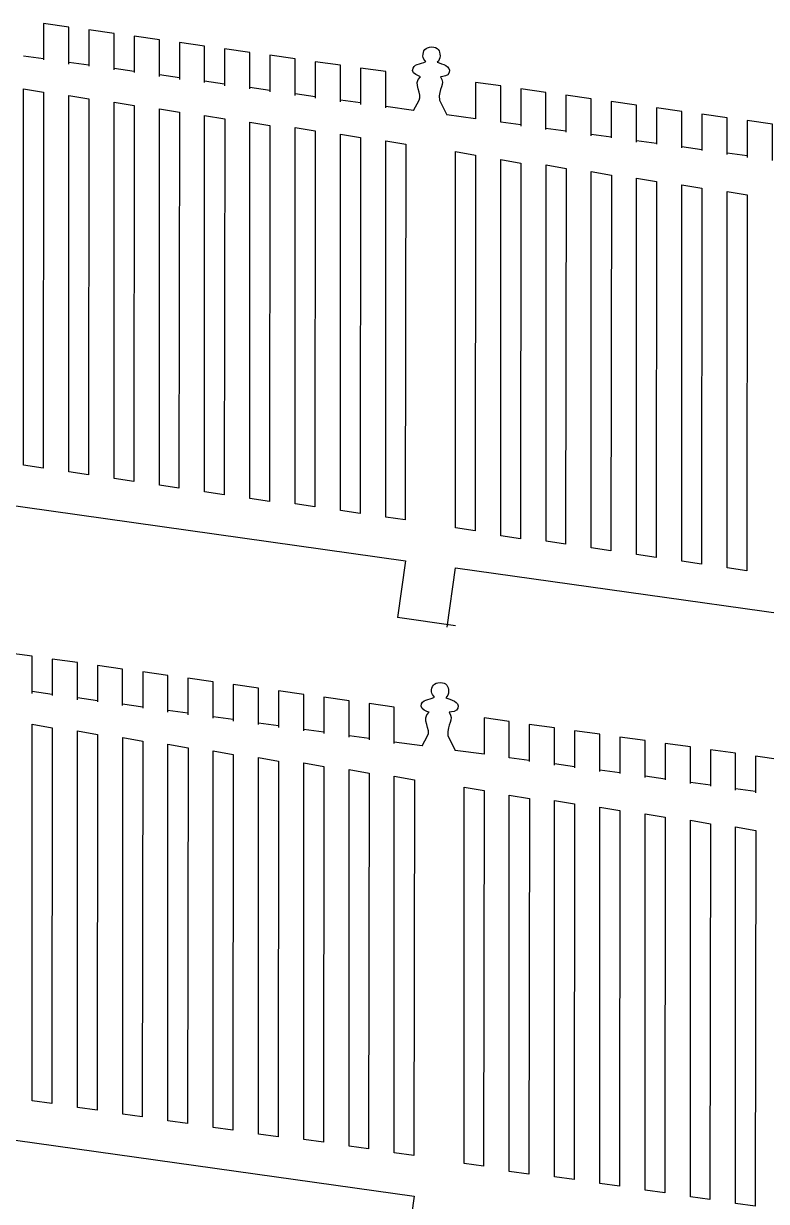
# Model space of a CAD drawing. Extents: x -294 to 276, y -108 to 146.
# Drawn here: x 27.8 to 64.7, y 79.8 to 138.3 of the extents above; entities that cross this region are included whole.
import ezdxf

# ---------------------------------------------------------------- set-up
doc = ezdxf.new("R2010")
doc.units = 0
doc.header["$MEASUREMENT"] = 0
doc.layers.add('OUTLINE', color=7, linetype='CONTINUOUS')

msp = doc.modelspace()

# ---------------------------------------------------------------- linework, layer by layer
at = {"layer": 'OUTLINE', "color": 1}
for points, knots in [([(30.0751, 136.2782), (30.0751, 136.2782), (30.0751, 138.1162), (30.0751, 138.1162), (30.0751, 138.1162), (30.0751, 138.1162), (28.8211, 138.292), (28.8211, 138.292), (28.8211, 138.292), (28.8211, 138.292), (28.8211, 136.4848), (28.8211, 136.4848)], [0, 0, 0, 0, 0.25, 0.25, 0.25, 0.25, 0.5, 0.5, 0.5, 0.5, 1, 1, 1, 1]), ([(32.3225, 135.9942), (32.3225, 135.9942), (32.3225, 137.8008), (32.3225, 137.8008), (32.3225, 137.8008), (32.3225, 137.8008), (31.0691, 137.9766), (31.0691, 137.9766), (31.0691, 137.9766), (31.0691, 137.9766), (31.0691, 136.1698), (31.0691, 136.1698)], [0, 0, 0, 0, 0.25, 0.25, 0.25, 0.25, 0.5, 0.5, 0.5, 0.5, 1, 1, 1, 1]), ([(34.5699, 135.6566), (34.5699, 135.6566), (34.5699, 137.4856), (34.5699, 137.4856), (34.5699, 137.4856), (34.5699, 137.4856), (33.3159, 137.6614), (33.3159, 137.6614), (33.3159, 137.6614), (33.3159, 137.6614), (33.3159, 135.855), (33.3159, 135.855)], [0, 0, 0, 0, 0.25, 0.25, 0.25, 0.25, 0.5, 0.5, 0.5, 0.5, 1, 1, 1, 1]), ([(36.8175, 135.3644), (36.8175, 135.3644), (36.8175, 137.1702), (36.8175, 137.1702), (36.8175, 137.1702), (36.8175, 137.1702), (35.5639, 137.346), (35.5639, 137.346), (35.5639, 137.346), (35.5639, 137.346), (35.5639, 135.5192), (35.5639, 135.5192)], [0, 0, 0, 0, 0.25, 0.25, 0.25, 0.25, 0.5, 0.5, 0.5, 0.5, 1, 1, 1, 1]), ([(39.0649, 135.0494), (39.0649, 135.0494), (39.0649, 136.8548), (39.0649, 136.8548), (39.0649, 136.8548), (39.0649, 136.8548), (37.8119, 137.0306), (37.8119, 137.0306), (37.8119, 137.0306), (37.8119, 137.0306), (37.8119, 135.2082), (37.8119, 135.2082)], [0, 0, 0, 0, 0.25, 0.25, 0.25, 0.25, 0.5, 0.5, 0.5, 0.5, 1, 1, 1, 1]), ([(47.1921, 133.9812), (47.1921, 133.9812), (47.4599, 134.4854), (47.4599, 134.4854), (47.4599, 134.4854), (47.6665, 134.7674), (47.1089, 135.3192), (47.5367, 135.6524), (47.5367, 135.6524), (47.4313, 135.6878), (47.1329, 135.7952), (47.1409, 135.9572), (47.1409, 135.9572), (47.1585, 136.315), (47.5287, 136.2632), (47.7965, 136.4066), (47.7965, 136.4066), (47.7323, 136.4822), (47.6549, 136.5744), (47.6549, 136.6734), (47.6549, 136.6734), (47.6549, 136.9328), (47.7669, 137.1298), (48.0851, 137.1298), (48.0851, 137.1298), (48.4031, 137.1298), (48.5023, 136.946), (48.5023, 136.6866), (48.5023, 136.6866), (48.5023, 136.569), (48.4489, 136.4352), (48.3615, 136.3738), (48.3615, 136.3738), (48.6059, 136.2734), (49.0575, 136.1884), (48.9635, 135.864), (48.9635, 135.864), (48.9071, 135.6694), (48.6601, 135.6792), (48.5283, 135.654), (48.5283, 135.654), (48.7947, 135.2486), (48.4073, 135.0988), (48.4715, 134.4956), (48.4715, 134.4956), (48.4715, 134.4956), (48.8355, 133.7626), (48.8355, 133.7626)], [0, 0, 0, 0, 0.0769231, 0.0769231, 0.0769231, 0.0769231, 0.1538462, 0.1538462, 0.1538462, 0.1538462, 0.2307692, 0.2307692, 0.2307692, 0.2307692, 0.3076923, 0.3076923, 0.3076923, 0.3076923, 0.3846154, 0.3846154, 0.3846154, 0.3846154, 0.4615385, 0.4615385, 0.4615385, 0.4615385, 0.5384615, 0.5384615, 0.5384615, 0.5384615, 0.6153846, 0.6153846, 0.6153846, 0.6153846, 0.6923077, 0.6923077, 0.6923077, 0.6923077, 0.7692308, 0.7692308, 0.7692308, 0.7692308, 0.8461538, 0.8461538, 0.8461538, 0.8461538, 1, 1, 1, 1]), ([(41.3125, 134.7242), (41.3125, 134.7242), (41.3125, 136.5394), (41.3125, 136.5394), (41.3125, 136.5394), (41.3125, 136.5394), (40.0597, 136.7152), (40.0597, 136.7152), (40.0597, 136.7152), (40.0597, 136.7152), (40.0597, 134.8974), (40.0597, 134.8974)], [0, 0, 0, 0, 0.25, 0.25, 0.25, 0.25, 0.5, 0.5, 0.5, 0.5, 1, 1, 1, 1]), ([(43.5599, 134.4134), (43.5599, 134.4134), (43.5599, 136.2242), (43.5599, 136.2242), (43.5599, 136.2242), (43.5599, 136.2242), (42.3073, 136.4), (42.3073, 136.4), (42.3073, 136.4), (42.3073, 136.4), (42.3073, 134.595), (42.3073, 134.595)], [0, 0, 0, 0, 0.25, 0.25, 0.25, 0.25, 0.5, 0.5, 0.5, 0.5, 1, 1, 1, 1]), ([(45.8073, 134.1046), (45.8073, 134.1046), (45.8073, 135.9088), (45.8073, 135.9088), (45.8073, 135.9088), (45.8073, 135.9088), (44.5549, 136.0846), (44.5549, 136.0846), (44.5549, 136.0846), (44.5549, 136.0846), (44.5549, 134.2802), (44.5549, 134.2802)], [0, 0, 0, 0, 0.25, 0.25, 0.25, 0.25, 0.5, 0.5, 0.5, 0.5, 1, 1, 1, 1]), ([(51.5177, 133.3954), (51.5177, 133.3954), (51.5177, 135.1982), (51.5177, 135.1982), (51.5177, 135.1982), (51.5177, 135.1982), (50.2647, 135.374), (50.2647, 135.374), (50.2647, 135.374), (50.2647, 135.374), (50.2647, 133.5668), (50.2647, 133.5668)], [0, 0, 0, 0, 0.25, 0.25, 0.25, 0.25, 0.5, 0.5, 0.5, 0.5, 1, 1, 1, 1]), ([(28.8026, 116.2265), (28.8026, 116.2265), (28.8253, 134.8778), (28.8253, 134.8778), (28.8253, 134.8778), (28.8253, 134.8778), (27.8295, 135.0547), (27.8295, 135.0547), (27.8295, 135.0547), (27.8295, 135.0547), (27.8296, 116.3652), (27.8296, 116.3652), (27.8296, 116.3652), (27.8296, 116.3652), (28.8026, 116.2265), (28.8026, 116.2265)], [0, 0, 0, 0, 0.2, 0.2, 0.2, 0.2, 0.4, 0.4, 0.4, 0.4, 0.6, 0.6, 0.6, 0.6, 1, 1, 1, 1]), ([(31.0498, 115.8957), (31.0498, 115.8957), (31.0725, 134.547), (31.0725, 134.547), (31.0725, 134.547), (31.0725, 134.547), (30.0767, 134.7239), (30.0767, 134.7239), (30.0767, 134.7239), (30.0767, 134.7239), (30.0768, 116.0344), (30.0768, 116.0344), (30.0768, 116.0344), (30.0768, 116.0344), (31.0498, 115.8957), (31.0498, 115.8957)], [0, 0, 0, 0, 0.2, 0.2, 0.2, 0.2, 0.4, 0.4, 0.4, 0.4, 0.6, 0.6, 0.6, 0.6, 1, 1, 1, 1]), ([(53.7627, 133.03), (53.7627, 133.03), (53.7627, 134.877), (53.7627, 134.877), (53.7627, 134.877), (53.7627, 134.877), (52.5077, 135.053), (52.5077, 135.053), (52.5077, 135.053), (52.5077, 135.053), (52.5077, 133.2036), (52.5077, 133.2036)], [0, 0, 0, 0, 0.25, 0.25, 0.25, 0.25, 0.5, 0.5, 0.5, 0.5, 1, 1, 1, 1]), ([(56.0101, 132.7192), (56.0101, 132.7192), (56.0101, 134.5616), (56.0101, 134.5616), (56.0101, 134.5616), (56.0101, 134.5616), (54.7559, 134.7376), (54.7559, 134.7376), (54.7559, 134.7376), (54.7559, 134.7376), (54.7559, 132.8926), (54.7559, 132.8926)], [0, 0, 0, 0, 0.25, 0.25, 0.25, 0.25, 0.5, 0.5, 0.5, 0.5, 1, 1, 1, 1]), ([(33.297, 115.5649), (33.297, 115.5649), (33.3197, 134.2162), (33.3197, 134.2162), (33.3197, 134.2162), (33.3197, 134.2162), (32.3239, 134.3931), (32.3239, 134.3931), (32.3239, 134.3931), (32.3239, 134.3931), (32.324, 115.7036), (32.324, 115.7036), (32.324, 115.7036), (32.324, 115.7036), (33.297, 115.5649), (33.297, 115.5649)], [0, 0, 0, 0, 0.2, 0.2, 0.2, 0.2, 0.4, 0.4, 0.4, 0.4, 0.6, 0.6, 0.6, 0.6, 1, 1, 1, 1]), ([(35.5444, 115.2341), (35.5444, 115.2341), (35.5671, 133.8854), (35.5671, 133.8854), (35.5671, 133.8854), (35.5671, 133.8854), (34.5713, 134.0623), (34.5713, 134.0623), (34.5713, 134.0623), (34.5713, 134.0623), (34.5714, 115.3728), (34.5714, 115.3728), (34.5714, 115.3728), (34.5714, 115.3728), (35.5444, 115.2341), (35.5444, 115.2341)], [0, 0, 0, 0, 0.2, 0.2, 0.2, 0.2, 0.4, 0.4, 0.4, 0.4, 0.6, 0.6, 0.6, 0.6, 1, 1, 1, 1]), ([(58.2577, 132.4084), (58.2577, 132.4084), (58.2577, 134.2464), (58.2577, 134.2464), (58.2577, 134.2464), (58.2577, 134.2464), (57.0037, 134.4222), (57.0037, 134.4222), (57.0037, 134.4222), (57.0037, 134.4222), (57.0037, 132.615), (57.0037, 132.615)], [0, 0, 0, 0, 0.25, 0.25, 0.25, 0.25, 0.5, 0.5, 0.5, 0.5, 1, 1, 1, 1]), ([(60.5051, 132.1244), (60.5051, 132.1244), (60.5051, 133.931), (60.5051, 133.931), (60.5051, 133.931), (60.5051, 133.931), (59.2517, 134.1068), (59.2517, 134.1068), (59.2517, 134.1068), (59.2517, 134.1068), (59.2517, 132.3), (59.2517, 132.3)], [0, 0, 0, 0, 0.25, 0.25, 0.25, 0.25, 0.5, 0.5, 0.5, 0.5, 1, 1, 1, 1]), ([(37.7916, 114.9033), (37.7916, 114.9033), (37.8143, 133.5546), (37.8143, 133.5546), (37.8143, 133.5546), (37.8143, 133.5546), (36.8185, 133.7315), (36.8185, 133.7315), (36.8185, 133.7315), (36.8185, 133.7315), (36.8186, 115.042), (36.8186, 115.042), (36.8186, 115.042), (36.8186, 115.042), (37.7916, 114.9033), (37.7916, 114.9033)], [0, 0, 0, 0, 0.2, 0.2, 0.2, 0.2, 0.4, 0.4, 0.4, 0.4, 0.6, 0.6, 0.6, 0.6, 1, 1, 1, 1]), ([(40.0388, 114.5725), (40.0388, 114.5725), (40.0615, 133.2238), (40.0615, 133.2238), (40.0615, 133.2238), (40.0615, 133.2238), (39.0657, 133.4007), (39.0657, 133.4007), (39.0657, 133.4007), (39.0657, 133.4007), (39.0658, 114.7112), (39.0658, 114.7112), (39.0658, 114.7112), (39.0658, 114.7112), (40.0388, 114.5725), (40.0388, 114.5725)], [0, 0, 0, 0, 0.2, 0.2, 0.2, 0.2, 0.4, 0.4, 0.4, 0.4, 0.6, 0.6, 0.6, 0.6, 1, 1, 1, 1]), ([(62.7525, 131.7868), (62.7525, 131.7868), (62.7525, 133.6158), (62.7525, 133.6158), (62.7525, 133.6158), (62.7525, 133.6158), (61.4985, 133.7916), (61.4985, 133.7916), (61.4985, 133.7916), (61.4985, 133.7916), (61.4985, 131.9852), (61.4985, 131.9852)], [0, 0, 0, 0, 0.25, 0.25, 0.25, 0.25, 0.5, 0.5, 0.5, 0.5, 1, 1, 1, 1]), ([(65.0001, 131.4946), (65.0001, 131.4946), (65.0001, 133.3004), (65.0001, 133.3004), (65.0001, 133.3004), (65.0001, 133.3004), (63.7465, 133.4762), (63.7465, 133.4762), (63.7465, 133.4762), (63.7465, 133.4762), (63.7465, 131.6494), (63.7465, 131.6494)], [0, 0, 0, 0, 0.25, 0.25, 0.25, 0.25, 0.5, 0.5, 0.5, 0.5, 1, 1, 1, 1]), ([(42.286, 114.3079), (42.286, 114.3079), (42.3087, 132.9592), (42.3087, 132.9592), (42.3087, 132.9592), (42.3087, 132.9592), (41.3129, 133.1361), (41.3129, 133.1361), (41.3129, 133.1361), (41.3129, 133.1361), (41.313, 114.4466), (41.313, 114.4466), (41.313, 114.4466), (41.313, 114.4466), (42.286, 114.3079), (42.286, 114.3079)], [0, 0, 0, 0, 0.2, 0.2, 0.2, 0.2, 0.4, 0.4, 0.4, 0.4, 0.6, 0.6, 0.6, 0.6, 1, 1, 1, 1]), ([(44.5332, 113.9773), (44.5332, 113.9773), (44.5559, 132.6286), (44.5559, 132.6286), (44.5559, 132.6286), (44.5559, 132.6286), (43.5601, 132.8055), (43.5601, 132.8055), (43.5601, 132.8055), (43.5601, 132.8055), (43.5602, 114.116), (43.5602, 114.116), (43.5602, 114.116), (43.5602, 114.116), (44.5332, 113.9773), (44.5332, 113.9773)], [0, 0, 0, 0, 0.2, 0.2, 0.2, 0.2, 0.4, 0.4, 0.4, 0.4, 0.6, 0.6, 0.6, 0.6, 1, 1, 1, 1]), ([(46.7804, 113.6467), (46.7804, 113.6467), (46.8031, 132.298), (46.8031, 132.298), (46.8031, 132.298), (46.8031, 132.298), (45.8073, 132.4749), (45.8073, 132.4749), (45.8073, 132.4749), (45.8073, 132.4749), (45.8074, 113.7854), (45.8074, 113.7854), (45.8074, 113.7854), (45.8074, 113.7854), (46.7804, 113.6467), (46.7804, 113.6467)], [0, 0, 0, 0, 0.2, 0.2, 0.2, 0.2, 0.4, 0.4, 0.4, 0.4, 0.6, 0.6, 0.6, 0.6, 1, 1, 1, 1]), ([(50.2434, 113.1147), (50.2434, 113.1147), (50.2661, 131.766), (50.2661, 131.766), (50.2661, 131.766), (50.2661, 131.766), (49.2703, 131.9429), (49.2703, 131.9429), (49.2703, 131.9429), (49.2703, 131.9429), (49.2704, 113.2534), (49.2704, 113.2534), (49.2704, 113.2534), (49.2704, 113.2534), (50.2434, 113.1147), (50.2434, 113.1147)], [0, 0, 0, 0, 0.2, 0.2, 0.2, 0.2, 0.4, 0.4, 0.4, 0.4, 0.6, 0.6, 0.6, 0.6, 1, 1, 1, 1]), ([(52.4908, 112.7177), (52.4908, 112.7177), (52.5135, 131.369), (52.5135, 131.369), (52.5135, 131.369), (52.5135, 131.369), (51.5177, 131.5459), (51.5177, 131.5459), (51.5177, 131.5459), (51.5177, 131.5459), (51.5178, 112.8564), (51.5178, 112.8564), (51.5178, 112.8564), (51.5178, 112.8564), (52.4908, 112.7177), (52.4908, 112.7177)], [0, 0, 0, 0, 0.2, 0.2, 0.2, 0.2, 0.4, 0.4, 0.4, 0.4, 0.6, 0.6, 0.6, 0.6, 1, 1, 1, 1]), ([(54.738, 112.4531), (54.738, 112.4531), (54.7607, 131.1044), (54.7607, 131.1044), (54.7607, 131.1044), (54.7607, 131.1044), (53.7649, 131.2813), (53.7649, 131.2813), (53.7649, 131.2813), (53.7649, 131.2813), (53.765, 112.5918), (53.765, 112.5918), (53.765, 112.5918), (53.765, 112.5918), (54.738, 112.4531), (54.738, 112.4531)], [0, 0, 0, 0, 0.2, 0.2, 0.2, 0.2, 0.4, 0.4, 0.4, 0.4, 0.6, 0.6, 0.6, 0.6, 1, 1, 1, 1]), ([(56.9852, 112.1223), (56.9852, 112.1223), (57.0079, 130.7736), (57.0079, 130.7736), (57.0079, 130.7736), (57.0079, 130.7736), (56.0121, 130.9505), (56.0121, 130.9505), (56.0121, 130.9505), (56.0121, 130.9505), (56.0122, 112.261), (56.0122, 112.261), (56.0122, 112.261), (56.0122, 112.261), (56.9852, 112.1223), (56.9852, 112.1223)], [0, 0, 0, 0, 0.2, 0.2, 0.2, 0.2, 0.4, 0.4, 0.4, 0.4, 0.6, 0.6, 0.6, 0.6, 1, 1, 1, 1]), ([(59.2324, 111.7915), (59.2324, 111.7915), (59.2551, 130.4428), (59.2551, 130.4428), (59.2551, 130.4428), (59.2551, 130.4428), (58.2593, 130.6197), (58.2593, 130.6197), (58.2593, 130.6197), (58.2593, 130.6197), (58.2594, 111.9302), (58.2594, 111.9302), (58.2594, 111.9302), (58.2594, 111.9302), (59.2324, 111.7915), (59.2324, 111.7915)], [0, 0, 0, 0, 0.2, 0.2, 0.2, 0.2, 0.4, 0.4, 0.4, 0.4, 0.6, 0.6, 0.6, 0.6, 1, 1, 1, 1]), ([(61.4796, 111.4607), (61.4796, 111.4607), (61.5023, 130.112), (61.5023, 130.112), (61.5023, 130.112), (61.5023, 130.112), (60.5065, 130.2889), (60.5065, 130.2889), (60.5065, 130.2889), (60.5065, 130.2889), (60.5066, 111.5994), (60.5066, 111.5994), (60.5066, 111.5994), (60.5066, 111.5994), (61.4796, 111.4607), (61.4796, 111.4607)], [0, 0, 0, 0, 0.2, 0.2, 0.2, 0.2, 0.4, 0.4, 0.4, 0.4, 0.6, 0.6, 0.6, 0.6, 1, 1, 1, 1]), ([(63.727, 111.1299), (63.727, 111.1299), (63.7497, 129.7812), (63.7497, 129.7812), (63.7497, 129.7812), (63.7497, 129.7812), (62.7539, 129.9581), (62.7539, 129.9581), (62.7539, 129.9581), (62.7539, 129.9581), (62.754, 111.2686), (62.754, 111.2686), (62.754, 111.2686), (62.754, 111.2686), (63.727, 111.1299), (63.727, 111.1299)], [0, 0, 0, 0, 0.2, 0.2, 0.2, 0.2, 0.4, 0.4, 0.4, 0.4, 0.6, 0.6, 0.6, 0.6, 1, 1, 1, 1]), ([(20.6913, 112.4289), (20.6913, 112.4289), (21.0877, 115.2378), (21.0877, 115.2378), (21.0877, 115.2378), (21.0877, 115.2378), (46.7939, 111.625), (46.7939, 111.625), (46.7939, 111.625), (46.7939, 111.625), (46.3955, 108.8019), (46.3955, 108.8019)], [0, 0, 0, 0, 0.25, 0.25, 0.25, 0.25, 0.5, 0.5, 0.5, 0.5, 1, 1, 1, 1]), ([(48.8565, 108.3332), (48.8565, 108.3332), (49.2703, 111.277), (49.2703, 111.277), (49.2703, 111.277), (49.2703, 111.277), (74.9763, 107.6642), (74.9763, 107.6642), (74.9763, 107.6642), (74.9763, 107.6642), (74.5757, 104.8256), (74.5757, 104.8256)], [0, 0, 0, 0, 0.25, 0.25, 0.25, 0.25, 0.5, 0.5, 0.5, 0.5, 1, 1, 1, 1]), ([(28.2531, 105.0367), (28.2531, 105.0367), (28.2531, 106.8791), (28.2531, 106.8791), (28.2531, 106.8791), (28.2531, 106.8791), (26.9989, 107.0551), (26.9989, 107.0551), (26.9989, 107.0551), (26.9989, 107.0551), (26.9989, 105.2101), (26.9989, 105.2101)], [0, 0, 0, 0, 0.25, 0.25, 0.25, 0.25, 0.5, 0.5, 0.5, 0.5, 1, 1, 1, 1]), ([(30.5007, 104.7259), (30.5007, 104.7259), (30.5007, 106.5639), (30.5007, 106.5639), (30.5007, 106.5639), (30.5007, 106.5639), (29.2467, 106.7397), (29.2467, 106.7397), (29.2467, 106.7397), (29.2467, 106.7397), (29.2467, 104.9325), (29.2467, 104.9325)], [0, 0, 0, 0, 0.25, 0.25, 0.25, 0.25, 0.5, 0.5, 0.5, 0.5, 1, 1, 1, 1]), ([(32.7481, 104.4419), (32.7481, 104.4419), (32.7481, 106.2485), (32.7481, 106.2485), (32.7481, 106.2485), (32.7481, 106.2485), (31.4947, 106.4243), (31.4947, 106.4243), (31.4947, 106.4243), (31.4947, 106.4243), (31.4947, 104.6175), (31.4947, 104.6175)], [0, 0, 0, 0, 0.25, 0.25, 0.25, 0.25, 0.5, 0.5, 0.5, 0.5, 1, 1, 1, 1]), ([(34.9955, 104.1043), (34.9955, 104.1043), (34.9955, 105.9333), (34.9955, 105.9333), (34.9955, 105.9333), (34.9955, 105.9333), (33.7415, 106.1091), (33.7415, 106.1091), (33.7415, 106.1091), (33.7415, 106.1091), (33.7415, 104.3027), (33.7415, 104.3027)], [0, 0, 0, 0, 0.25, 0.25, 0.25, 0.25, 0.5, 0.5, 0.5, 0.5, 1, 1, 1, 1]), ([(37.2431, 103.8121), (37.2431, 103.8121), (37.2431, 105.6179), (37.2431, 105.6179), (37.2431, 105.6179), (37.2431, 105.6179), (35.9895, 105.7937), (35.9895, 105.7937), (35.9895, 105.7937), (35.9895, 105.7937), (35.9895, 103.9669), (35.9895, 103.9669)], [0, 0, 0, 0, 0.25, 0.25, 0.25, 0.25, 0.5, 0.5, 0.5, 0.5, 1, 1, 1, 1]), ([(39.4905, 103.4971), (39.4905, 103.4971), (39.4905, 105.3025), (39.4905, 105.3025), (39.4905, 105.3025), (39.4905, 105.3025), (38.2375, 105.4783), (38.2375, 105.4783), (38.2375, 105.4783), (38.2375, 105.4783), (38.2375, 103.6559), (38.2375, 103.6559)], [0, 0, 0, 0, 0.25, 0.25, 0.25, 0.25, 0.5, 0.5, 0.5, 0.5, 1, 1, 1, 1]), ([(47.6177, 102.4289), (47.6177, 102.4289), (47.8855, 102.9331), (47.8855, 102.9331), (47.8855, 102.9331), (48.0921, 103.2151), (47.5345, 103.7669), (47.9623, 104.1001), (47.9623, 104.1001), (47.8569, 104.1355), (47.5585, 104.2429), (47.5665, 104.4049), (47.5665, 104.4049), (47.5841, 104.7627), (47.9543, 104.7109), (48.2221, 104.8543), (48.2221, 104.8543), (48.1579, 104.9299), (48.0805, 105.0221), (48.0805, 105.1211), (48.0805, 105.1211), (48.0805, 105.3805), (48.1925, 105.5775), (48.5107, 105.5775), (48.5107, 105.5775), (48.8287, 105.5775), (48.9279, 105.3937), (48.9279, 105.1343), (48.9279, 105.1343), (48.9279, 105.0167), (48.8745, 104.8829), (48.7871, 104.8215), (48.7871, 104.8215), (49.0315, 104.7211), (49.4831, 104.6361), (49.3891, 104.3117), (49.3891, 104.3117), (49.3327, 104.1171), (49.0857, 104.1269), (48.9539, 104.1017), (48.9539, 104.1017), (49.2203, 103.6963), (48.8329, 103.5465), (48.8971, 102.9433), (48.8971, 102.9433), (48.8971, 102.9433), (49.2611, 102.2103), (49.2611, 102.2103)], [0, 0, 0, 0, 0.0769231, 0.0769231, 0.0769231, 0.0769231, 0.1538462, 0.1538462, 0.1538462, 0.1538462, 0.2307692, 0.2307692, 0.2307692, 0.2307692, 0.3076923, 0.3076923, 0.3076923, 0.3076923, 0.3846154, 0.3846154, 0.3846154, 0.3846154, 0.4615385, 0.4615385, 0.4615385, 0.4615385, 0.5384615, 0.5384615, 0.5384615, 0.5384615, 0.6153846, 0.6153846, 0.6153846, 0.6153846, 0.6923077, 0.6923077, 0.6923077, 0.6923077, 0.7692308, 0.7692308, 0.7692308, 0.7692308, 0.8461538, 0.8461538, 0.8461538, 0.8461538, 1, 1, 1, 1]), ([(41.7381, 103.1719), (41.7381, 103.1719), (41.7381, 104.9871), (41.7381, 104.9871), (41.7381, 104.9871), (41.7381, 104.9871), (40.4853, 105.1629), (40.4853, 105.1629), (40.4853, 105.1629), (40.4853, 105.1629), (40.4853, 103.3451), (40.4853, 103.3451)], [0, 0, 0, 0, 0.25, 0.25, 0.25, 0.25, 0.5, 0.5, 0.5, 0.5, 1, 1, 1, 1]), ([(43.9855, 102.8611), (43.9855, 102.8611), (43.9855, 104.6719), (43.9855, 104.6719), (43.9855, 104.6719), (43.9855, 104.6719), (42.7329, 104.8477), (42.7329, 104.8477), (42.7329, 104.8477), (42.7329, 104.8477), (42.7329, 103.0427), (42.7329, 103.0427)], [0, 0, 0, 0, 0.25, 0.25, 0.25, 0.25, 0.5, 0.5, 0.5, 0.5, 1, 1, 1, 1]), ([(46.2329, 102.5523), (46.2329, 102.5523), (46.2329, 104.3565), (46.2329, 104.3565), (46.2329, 104.3565), (46.2329, 104.3565), (44.9805, 104.5323), (44.9805, 104.5323), (44.9805, 104.5323), (44.9805, 104.5323), (44.9805, 102.7279), (44.9805, 102.7279)], [0, 0, 0, 0, 0.25, 0.25, 0.25, 0.25, 0.5, 0.5, 0.5, 0.5, 1, 1, 1, 1]), ([(29.2282, 84.6742), (29.2282, 84.6742), (29.2509, 103.3255), (29.2509, 103.3255), (29.2509, 103.3255), (29.2509, 103.3255), (28.2551, 103.5024), (28.2551, 103.5024), (28.2551, 103.5024), (28.2551, 103.5024), (28.2552, 84.8129), (28.2552, 84.8129), (28.2552, 84.8129), (28.2552, 84.8129), (29.2282, 84.6742), (29.2282, 84.6742)], [0, 0, 0, 0, 0.2, 0.2, 0.2, 0.2, 0.4, 0.4, 0.4, 0.4, 0.6, 0.6, 0.6, 0.6, 1, 1, 1, 1]), ([(51.9433, 101.8431), (51.9433, 101.8431), (51.9433, 103.6459), (51.9433, 103.6459), (51.9433, 103.6459), (51.9433, 103.6459), (50.6903, 103.8217), (50.6903, 103.8217), (50.6903, 103.8217), (50.6903, 103.8217), (50.6903, 102.0145), (50.6903, 102.0145)], [0, 0, 0, 0, 0.25, 0.25, 0.25, 0.25, 0.5, 0.5, 0.5, 0.5, 1, 1, 1, 1]), ([(31.4754, 84.3434), (31.4754, 84.3434), (31.4981, 102.9947), (31.4981, 102.9947), (31.4981, 102.9947), (31.4981, 102.9947), (30.5023, 103.1716), (30.5023, 103.1716), (30.5023, 103.1716), (30.5023, 103.1716), (30.5024, 84.4821), (30.5024, 84.4821), (30.5024, 84.4821), (30.5024, 84.4821), (31.4754, 84.3434), (31.4754, 84.3434)], [0, 0, 0, 0, 0.2, 0.2, 0.2, 0.2, 0.4, 0.4, 0.4, 0.4, 0.6, 0.6, 0.6, 0.6, 1, 1, 1, 1]), ([(54.1883, 101.4777), (54.1883, 101.4777), (54.1883, 103.3247), (54.1883, 103.3247), (54.1883, 103.3247), (54.1883, 103.3247), (52.9333, 103.5007), (52.9333, 103.5007), (52.9333, 103.5007), (52.9333, 103.5007), (52.9333, 101.6513), (52.9333, 101.6513)], [0, 0, 0, 0, 0.25, 0.25, 0.25, 0.25, 0.5, 0.5, 0.5, 0.5, 1, 1, 1, 1]), ([(56.4357, 101.1669), (56.4357, 101.1669), (56.4357, 103.0093), (56.4357, 103.0093), (56.4357, 103.0093), (56.4357, 103.0093), (55.1815, 103.1853), (55.1815, 103.1853), (55.1815, 103.1853), (55.1815, 103.1853), (55.1815, 101.3403), (55.1815, 101.3403)], [0, 0, 0, 0, 0.25, 0.25, 0.25, 0.25, 0.5, 0.5, 0.5, 0.5, 1, 1, 1, 1]), ([(33.7226, 84.0126), (33.7226, 84.0126), (33.7453, 102.6639), (33.7453, 102.6639), (33.7453, 102.6639), (33.7453, 102.6639), (32.7495, 102.8408), (32.7495, 102.8408), (32.7495, 102.8408), (32.7495, 102.8408), (32.7496, 84.1513), (32.7496, 84.1513), (32.7496, 84.1513), (32.7496, 84.1513), (33.7226, 84.0126), (33.7226, 84.0126)], [0, 0, 0, 0, 0.2, 0.2, 0.2, 0.2, 0.4, 0.4, 0.4, 0.4, 0.6, 0.6, 0.6, 0.6, 1, 1, 1, 1]), ([(35.97, 83.6818), (35.97, 83.6818), (35.9927, 102.3331), (35.9927, 102.3331), (35.9927, 102.3331), (35.9927, 102.3331), (34.9969, 102.51), (34.9969, 102.51), (34.9969, 102.51), (34.9969, 102.51), (34.997, 83.8205), (34.997, 83.8205), (34.997, 83.8205), (34.997, 83.8205), (35.97, 83.6818), (35.97, 83.6818)], [0, 0, 0, 0, 0.2, 0.2, 0.2, 0.2, 0.4, 0.4, 0.4, 0.4, 0.6, 0.6, 0.6, 0.6, 1, 1, 1, 1]), ([(58.6833, 100.8561), (58.6833, 100.8561), (58.6833, 102.6941), (58.6833, 102.6941), (58.6833, 102.6941), (58.6833, 102.6941), (57.4293, 102.8699), (57.4293, 102.8699), (57.4293, 102.8699), (57.4293, 102.8699), (57.4293, 101.0627), (57.4293, 101.0627)], [0, 0, 0, 0, 0.25, 0.25, 0.25, 0.25, 0.5, 0.5, 0.5, 0.5, 1, 1, 1, 1]), ([(60.9307, 100.5721), (60.9307, 100.5721), (60.9307, 102.3787), (60.9307, 102.3787), (60.9307, 102.3787), (60.9307, 102.3787), (59.6773, 102.5545), (59.6773, 102.5545), (59.6773, 102.5545), (59.6773, 102.5545), (59.6773, 100.7477), (59.6773, 100.7477)], [0, 0, 0, 0, 0.25, 0.25, 0.25, 0.25, 0.5, 0.5, 0.5, 0.5, 1, 1, 1, 1]), ([(38.2172, 83.351), (38.2172, 83.351), (38.2399, 102.0023), (38.2399, 102.0023), (38.2399, 102.0023), (38.2399, 102.0023), (37.2441, 102.1792), (37.2441, 102.1792), (37.2441, 102.1792), (37.2441, 102.1792), (37.2442, 83.4897), (37.2442, 83.4897), (37.2442, 83.4897), (37.2442, 83.4897), (38.2172, 83.351), (38.2172, 83.351)], [0, 0, 0, 0, 0.2, 0.2, 0.2, 0.2, 0.4, 0.4, 0.4, 0.4, 0.6, 0.6, 0.6, 0.6, 1, 1, 1, 1]), ([(40.4644, 83.0202), (40.4644, 83.0202), (40.4871, 101.6715), (40.4871, 101.6715), (40.4871, 101.6715), (40.4871, 101.6715), (39.4913, 101.8484), (39.4913, 101.8484), (39.4913, 101.8484), (39.4913, 101.8484), (39.4914, 83.1589), (39.4914, 83.1589), (39.4914, 83.1589), (39.4914, 83.1589), (40.4644, 83.0202), (40.4644, 83.0202)], [0, 0, 0, 0, 0.2, 0.2, 0.2, 0.2, 0.4, 0.4, 0.4, 0.4, 0.6, 0.6, 0.6, 0.6, 1, 1, 1, 1]), ([(63.1781, 100.2345), (63.1781, 100.2345), (63.1781, 102.0635), (63.1781, 102.0635), (63.1781, 102.0635), (63.1781, 102.0635), (61.9241, 102.2393), (61.9241, 102.2393), (61.9241, 102.2393), (61.9241, 102.2393), (61.9241, 100.4329), (61.9241, 100.4329)], [0, 0, 0, 0, 0.25, 0.25, 0.25, 0.25, 0.5, 0.5, 0.5, 0.5, 1, 1, 1, 1]), ([(65.4257, 99.9423), (65.4257, 99.9423), (65.4257, 101.7481), (65.4257, 101.7481), (65.4257, 101.7481), (65.4257, 101.7481), (64.1721, 101.9239), (64.1721, 101.9239), (64.1721, 101.9239), (64.1721, 101.9239), (64.1721, 100.0971), (64.1721, 100.0971)], [0, 0, 0, 0, 0.25, 0.25, 0.25, 0.25, 0.5, 0.5, 0.5, 0.5, 1, 1, 1, 1]), ([(42.7116, 82.7556), (42.7116, 82.7556), (42.7343, 101.4069), (42.7343, 101.4069), (42.7343, 101.4069), (42.7343, 101.4069), (41.7385, 101.5838), (41.7385, 101.5838), (41.7385, 101.5838), (41.7385, 101.5838), (41.7386, 82.8943), (41.7386, 82.8943), (41.7386, 82.8943), (41.7386, 82.8943), (42.7116, 82.7556), (42.7116, 82.7556)], [0, 0, 0, 0, 0.2, 0.2, 0.2, 0.2, 0.4, 0.4, 0.4, 0.4, 0.6, 0.6, 0.6, 0.6, 1, 1, 1, 1]), ([(44.9588, 82.425), (44.9588, 82.425), (44.9815, 101.0763), (44.9815, 101.0763), (44.9815, 101.0763), (44.9815, 101.0763), (43.9857, 101.2532), (43.9857, 101.2532), (43.9857, 101.2532), (43.9857, 101.2532), (43.9858, 82.5637), (43.9858, 82.5637), (43.9858, 82.5637), (43.9858, 82.5637), (44.9588, 82.425), (44.9588, 82.425)], [0, 0, 0, 0, 0.2, 0.2, 0.2, 0.2, 0.4, 0.4, 0.4, 0.4, 0.6, 0.6, 0.6, 0.6, 1, 1, 1, 1]), ([(47.206, 82.0944), (47.206, 82.0944), (47.2287, 100.7457), (47.2287, 100.7457), (47.2287, 100.7457), (47.2287, 100.7457), (46.2329, 100.9226), (46.2329, 100.9226), (46.2329, 100.9226), (46.2329, 100.9226), (46.233, 82.2331), (46.233, 82.2331), (46.233, 82.2331), (46.233, 82.2331), (47.206, 82.0944), (47.206, 82.0944)], [0, 0, 0, 0, 0.2, 0.2, 0.2, 0.2, 0.4, 0.4, 0.4, 0.4, 0.6, 0.6, 0.6, 0.6, 1, 1, 1, 1]), ([(50.669, 81.5624), (50.669, 81.5624), (50.6917, 100.2137), (50.6917, 100.2137), (50.6917, 100.2137), (50.6917, 100.2137), (49.6959, 100.3906), (49.6959, 100.3906), (49.6959, 100.3906), (49.6959, 100.3906), (49.696, 81.7011), (49.696, 81.7011), (49.696, 81.7011), (49.696, 81.7011), (50.669, 81.5624), (50.669, 81.5624)], [0, 0, 0, 0, 0.2, 0.2, 0.2, 0.2, 0.4, 0.4, 0.4, 0.4, 0.6, 0.6, 0.6, 0.6, 1, 1, 1, 1]), ([(52.9164, 81.1654), (52.9164, 81.1654), (52.9391, 99.8167), (52.9391, 99.8167), (52.9391, 99.8167), (52.9391, 99.8167), (51.9433, 99.9936), (51.9433, 99.9936), (51.9433, 99.9936), (51.9433, 99.9936), (51.9434, 81.3041), (51.9434, 81.3041), (51.9434, 81.3041), (51.9434, 81.3041), (52.9164, 81.1654), (52.9164, 81.1654)], [0, 0, 0, 0, 0.2, 0.2, 0.2, 0.2, 0.4, 0.4, 0.4, 0.4, 0.6, 0.6, 0.6, 0.6, 1, 1, 1, 1]), ([(55.1636, 80.9008), (55.1636, 80.9008), (55.1863, 99.5521), (55.1863, 99.5521), (55.1863, 99.5521), (55.1863, 99.5521), (54.1905, 99.729), (54.1905, 99.729), (54.1905, 99.729), (54.1905, 99.729), (54.1906, 81.0395), (54.1906, 81.0395), (54.1906, 81.0395), (54.1906, 81.0395), (55.1636, 80.9008), (55.1636, 80.9008)], [0, 0, 0, 0, 0.2, 0.2, 0.2, 0.2, 0.4, 0.4, 0.4, 0.4, 0.6, 0.6, 0.6, 0.6, 1, 1, 1, 1]), ([(57.4108, 80.57), (57.4108, 80.57), (57.4335, 99.2213), (57.4335, 99.2213), (57.4335, 99.2213), (57.4335, 99.2213), (56.4377, 99.3982), (56.4377, 99.3982), (56.4377, 99.3982), (56.4377, 99.3982), (56.4378, 80.7087), (56.4378, 80.7087), (56.4378, 80.7087), (56.4378, 80.7087), (57.4108, 80.57), (57.4108, 80.57)], [0, 0, 0, 0, 0.2, 0.2, 0.2, 0.2, 0.4, 0.4, 0.4, 0.4, 0.6, 0.6, 0.6, 0.6, 1, 1, 1, 1]), ([(59.658, 80.2392), (59.658, 80.2392), (59.6807, 98.8905), (59.6807, 98.8905), (59.6807, 98.8905), (59.6807, 98.8905), (58.6849, 99.0674), (58.6849, 99.0674), (58.6849, 99.0674), (58.6849, 99.0674), (58.685, 80.3779), (58.685, 80.3779), (58.685, 80.3779), (58.685, 80.3779), (59.658, 80.2392), (59.658, 80.2392)], [0, 0, 0, 0, 0.2, 0.2, 0.2, 0.2, 0.4, 0.4, 0.4, 0.4, 0.6, 0.6, 0.6, 0.6, 1, 1, 1, 1]), ([(61.9052, 79.9084), (61.9052, 79.9084), (61.9279, 98.5597), (61.9279, 98.5597), (61.9279, 98.5597), (61.9279, 98.5597), (60.9321, 98.7366), (60.9321, 98.7366), (60.9321, 98.7366), (60.9321, 98.7366), (60.9322, 80.0471), (60.9322, 80.0471), (60.9322, 80.0471), (60.9322, 80.0471), (61.9052, 79.9084), (61.9052, 79.9084)], [0, 0, 0, 0, 0.2, 0.2, 0.2, 0.2, 0.4, 0.4, 0.4, 0.4, 0.6, 0.6, 0.6, 0.6, 1, 1, 1, 1]), ([(64.1526, 79.5776), (64.1526, 79.5776), (64.1753, 98.2289), (64.1753, 98.2289), (64.1753, 98.2289), (64.1753, 98.2289), (63.1795, 98.4058), (63.1795, 98.4058), (63.1795, 98.4058), (63.1795, 98.4058), (63.1796, 79.7163), (63.1796, 79.7163), (63.1796, 79.7163), (63.1796, 79.7163), (64.1526, 79.5776), (64.1526, 79.5776)], [0, 0, 0, 0, 0.2, 0.2, 0.2, 0.2, 0.4, 0.4, 0.4, 0.4, 0.6, 0.6, 0.6, 0.6, 1, 1, 1, 1]), ([(21.1169, 80.8766), (21.1169, 80.8766), (21.5133, 83.6855), (21.5133, 83.6855), (21.5133, 83.6855), (21.5133, 83.6855), (47.2195, 80.0727), (47.2195, 80.0727), (47.2195, 80.0727), (47.2195, 80.0727), (46.8211, 77.2496), (46.8211, 77.2496)], [0, 0, 0, 0, 0.25, 0.25, 0.25, 0.25, 0.5, 0.5, 0.5, 0.5, 1, 1, 1, 1])]:
    msp.add_open_spline(points, degree=3, knots=knots, dxfattribs=at)
for points in [[(28.8211, 136.5416), (28.8211, 136.5416), (27.8275, 136.68), (27.8275, 136.68)], [(31.0691, 136.2282), (31.0691, 136.2282), (30.0751, 136.3666), (30.0751, 136.3666)], [(33.3159, 135.915), (33.3159, 135.915), (32.3225, 136.0534), (32.3225, 136.0534)], [(35.5639, 135.6016), (35.5639, 135.6016), (34.5699, 135.74), (34.5699, 135.74)], [(37.8119, 135.2884), (37.8119, 135.2884), (36.8175, 135.4268), (36.8175, 135.4268)], [(40.0597, 134.9752), (40.0597, 134.9752), (39.0649, 135.1138), (39.0649, 135.1138)], [(42.3073, 134.662), (42.3073, 134.662), (41.3125, 134.8006), (41.3125, 134.8006)], [(44.5549, 134.3488), (44.5549, 134.3488), (43.5599, 134.4874), (43.5599, 134.4874)], [(47.1921, 133.9812), (47.1921, 133.9812), (45.8073, 134.1742), (45.8073, 134.1742)], [(50.2647, 133.5668), (50.2647, 133.5668), (48.8355, 133.7626), (48.8355, 133.7626)], [(52.5077, 133.26), (52.5077, 133.26), (51.5175, 133.3954), (51.5175, 133.3954)], [(54.7559, 132.9524), (54.7559, 132.9524), (53.7627, 133.0882), (53.7627, 133.0882)], [(57.0037, 132.645), (57.0037, 132.645), (56.0101, 132.7808), (56.0101, 132.7808)], [(59.2517, 132.3376), (59.2517, 132.3376), (58.2577, 132.4734), (58.2577, 132.4734)], [(61.4985, 132.0304), (61.4985, 132.0304), (60.5051, 132.1662), (60.5051, 132.1662)], [(63.7465, 131.723), (63.7465, 131.723), (62.7525, 131.8588), (62.7525, 131.8588)], [(49.2703, 108.3961), (49.2703, 108.3961), (46.3954, 108.8017), (46.3954, 108.8017)], [(29.2467, 104.9893), (29.2467, 104.9893), (28.2531, 105.1277), (28.2531, 105.1277)], [(31.4947, 104.6759), (31.4947, 104.6759), (30.5007, 104.8143), (30.5007, 104.8143)], [(33.7415, 104.3627), (33.7415, 104.3627), (32.7481, 104.5011), (32.7481, 104.5011)], [(35.9895, 104.0493), (35.9895, 104.0493), (34.9955, 104.1877), (34.9955, 104.1877)], [(38.2375, 103.7361), (38.2375, 103.7361), (37.2431, 103.8745), (37.2431, 103.8745)], [(40.4853, 103.4229), (40.4853, 103.4229), (39.4905, 103.5615), (39.4905, 103.5615)], [(42.7329, 103.1097), (42.7329, 103.1097), (41.7381, 103.2483), (41.7381, 103.2483)], [(44.9805, 102.7965), (44.9805, 102.7965), (43.9855, 102.9351), (43.9855, 102.9351)], [(47.6177, 102.4289), (47.6177, 102.4289), (46.2329, 102.6219), (46.2329, 102.6219)], [(50.6903, 102.0145), (50.6903, 102.0145), (49.2611, 102.2103), (49.2611, 102.2103)], [(52.9333, 101.7077), (52.9333, 101.7077), (51.9431, 101.8431), (51.9431, 101.8431)], [(55.1815, 101.4001), (55.1815, 101.4001), (54.1883, 101.5359), (54.1883, 101.5359)], [(57.4293, 101.0927), (57.4293, 101.0927), (56.4357, 101.2285), (56.4357, 101.2285)], [(59.6773, 100.7853), (59.6773, 100.7853), (58.6833, 100.9211), (58.6833, 100.9211)], [(61.9241, 100.4781), (61.9241, 100.4781), (60.9307, 100.6139), (60.9307, 100.6139)], [(64.1721, 100.1707), (64.1721, 100.1707), (63.1781, 100.3065), (63.1781, 100.3065)]]:
    msp.add_open_spline(points, degree=3, dxfattribs=at)

doc.saveas('drawing.dxf')
